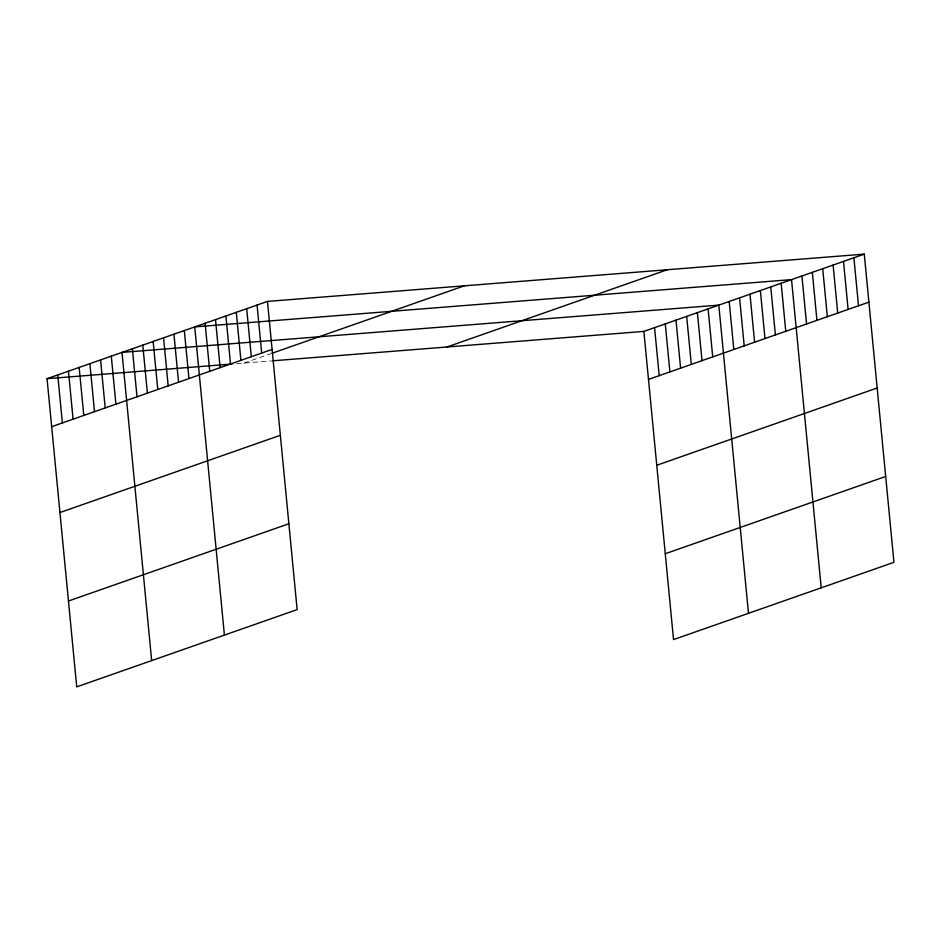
<?xml version="1.0" encoding="UTF-8"?>
<svg xmlns="http://www.w3.org/2000/svg" width="941" height="941" viewBox="0 0 941 941"><rect width="100%" height="100%" fill="white"/><g stroke="black" fill="none" stroke-linecap="round" stroke-linejoin="round"><path stroke-width="0.71" stroke-dasharray="4.71 3.53" d="M244.001 363.073L270.761 353.698M236.709 363.649L271.537 360.897"/><path stroke-width="1.41" d="M267.467 301.414L297.133 609.603L76.727 686.871L47.05 378.682L267.467 301.414L864.273 254.129L893.95 562.318L673.533 639.586L643.867 331.397L864.273 254.129M51.673 426.696L272.09 349.429M272.102 353.228L464.407 285.805M446.916 346.994L667.322 269.726M59.942 512.551L280.347 435.283M648.49 379.411L868.896 302.143M68.458 601.017L288.875 523.749M656.747 465.266L877.165 387.998M665.275 553.731L885.681 476.464M47.05 378.682L232.333 364.002M272.984 360.779L643.867 331.397M853.887 257.763L858.51 305.778M843.489 261.41L848.112 309.424M833.103 265.056L837.725 313.071M822.716 268.691L827.339 316.705M812.318 272.337L816.941 320.352M801.932 275.984L806.555 323.998M821.211 587.819L791.534 279.618L194.728 326.903L224.405 635.104M781.148 283.265L785.77 331.279M770.761 286.911L775.384 334.925M760.363 290.557L764.986 338.572M749.977 294.192L754.6 342.206M739.579 297.838L744.202 345.853M729.193 301.485L733.815 349.499M748.483 613.32L718.806 305.119L121.989 352.405L151.666 660.606M708.102 308.871L712.725 356.886M697.387 312.624L702.01 360.65M686.683 316.388L691.306 364.402M675.979 320.14L680.602 368.154M665.275 323.892L669.898 371.907M654.571 327.644L659.194 375.659M257.069 305.049L261.692 353.063M246.683 308.695L251.306 356.71M236.285 312.341L240.908 360.356M225.899 315.976L230.521 363.991M215.513 319.622L220.135 367.637M205.114 323.269L209.737 371.283M184.33 330.55L188.953 378.564M173.944 334.196L178.567 382.211M163.558 337.843L168.18 385.857M153.16 341.477L157.782 389.492M142.773 345.124L147.396 393.138M132.375 348.77L137.01 396.784M111.285 356.157L115.908 404.183M100.581 359.921L105.204 407.935M89.877 363.673L94.5 411.688M79.162 367.425L83.796 415.44M68.458 371.177L73.08 419.192M57.754 374.93L62.377 422.944"/></g></svg>
